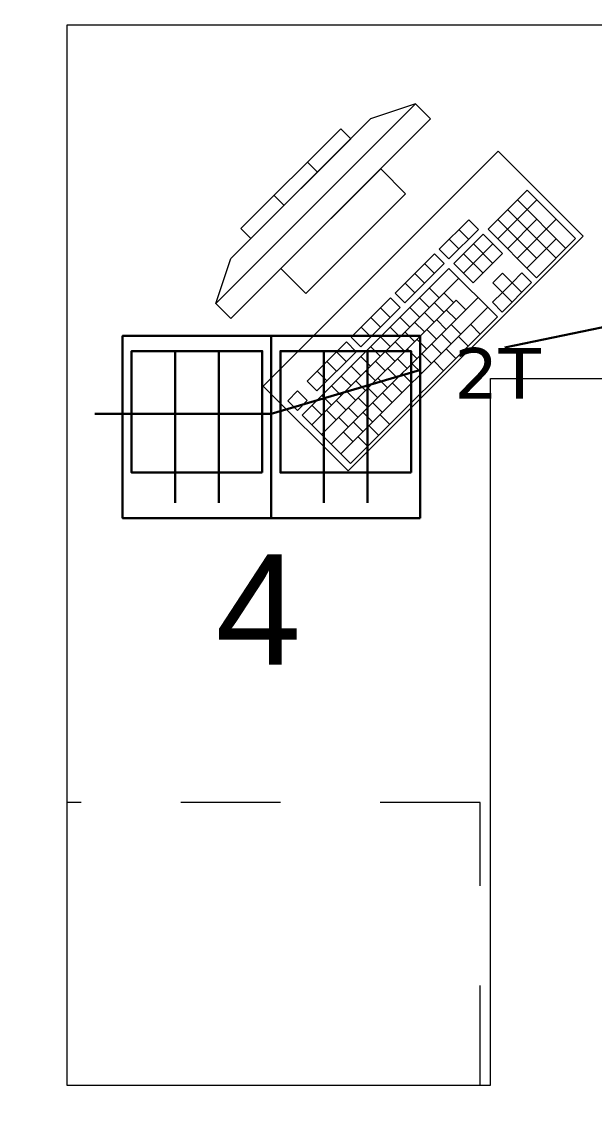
# Model space of a CAD drawing. Header units: inches. Extents: x -19 to 5698, y -728 to 92.
# Drawn here: x 138.338 to 139.148, y 37.851 to 39.395 of the extents above; entities that cross this region are included whole.
import ezdxf

# ---------------------------------------------------------------- set-up
doc = ezdxf.new("R2010")
doc.units = ezdxf.units.IN
doc.header["$MEASUREMENT"] = 0
doc.set_wipeout_variables(frame=1)
for name, pattern in [('HIDDEN', [0.375, 0.25, -0.125]), ('Rayas', [0.282222, 0.141111, -0.141111]), ('Wipeout_Contour', [1, 0, -1])]:
    doc.linetypes.add(name, pattern=pattern)
doc.layers.get('0').update_dxf_attribs({"color": 61})
doc.layers.add('00 conduct tomacorr', color=120, linetype='HIDDEN', lineweight=30)
doc.layers.add('00 IE LUZ EMERGENCIA', color=253, linetype='Continuous', lineweight=0)
doc.layers.add('Dibujo 2D - General', color=7, linetype='Continuous')
doc.layers.add('Interior - Mobiliario', color=7, linetype='Continuous')
doc.styles.add('Annotative', font='arial.ttf')

# ---------------------------------------------------------------- blocks, each defined once
blk = doc.blocks.new('CAJA POP UP 6 MODULOS')
at = {"layer": '00 conduct tomacorr', "linetype": 'Continuous'}
for p, q in [((-0.095, -0.165), (-0.095, -0.0151)), ((-0.052, -0.165), (-0.052, -0.0151)), ((0.052, -0.165), (0.052, -0.0151)), ((0.095, -0.165), (0.095, -0.0151)), ((0, -0.165), (0, -0.18))]:
    blk.add_line(p, q, dxfattribs=at)
for points in [[(-0.147, 0), (0.147, 0), (0.147, -0.18), (-0.147, -0.18)], [(0, 0), (0.147, 0), (0.147, -0.18), (0, -0.18)]]:
    blk.add_lwpolyline(points, close=True, dxfattribs=at)
for points in [[(-0.138, -0.045), (-0.009, -0.045), (-0.009, -0.165), (-0.138, -0.165), (-0.138, -0.045)], [(0.009, -0.045), (0.138, -0.045), (0.138, -0.165), (0.009, -0.165), (0.009, -0.045)]]:
    blk.add_lwpolyline(points, dxfattribs=at)
at = {"color": 1, "insert": (-0.1807, -0.168), "char_height": 0.05, "attachment_point": 1, "rotation": 180}
blk.add_mtext_dynamic_manual_height_columns('{\\fVerdana|b0|i0|c0|p34;2T}', width=0.000481, gutter_width=0.1561, heights=[0], dxfattribs=at)

msp = doc.modelspace()

# ---------------------------------------------------------------- wipeouts: each hides what was drawn before it
at = {"color": 254, "linetype": 'Wipeout_Contour', "lineweight": 0, "ltscale": 5123.845039}
msp.add_wipeout([(144.87, 35.2005), (144.87, 40.95), (136.0575, 40.95), (136.0575, 39.9), (144.07, 39.9), (144.07, 35.2005)], dxfattribs=at).dxf.layer = 'Dibujo 2D - General'

# ---------------------------------------------------------------- next in the draw order: linework, layer by layer
at = {"layer": '00 conduct tomacorr'}
msp.add_line((138.6907, 38.8403), (127.8997, 38.8403, 0.0003), dxfattribs=at)
msp.add_arc((139.8634, 35.4001), 3.6346, 34.418, 108.8231, dxfattribs=at)
at = {"layer": 'Interior - Mobiliario', "color": 175, "linetype": 'Continuous', "lineweight": 13}
for p, q in [((138.895, 39.2792), (138.6121, 38.9963)), ((138.895, 39.2792), (138.8313, 39.258)), ((138.9162, 39.258), (138.895, 39.2792)), ((138.6334, 38.9751), (138.9162, 39.258)), ((138.6334, 39.06), (138.8313, 39.258)), ((138.7889, 39.2438), (138.6475, 39.1024)), ((138.8031, 39.2297), (138.7889, 39.2438)), ((138.6616, 39.0883), (138.8031, 39.2297)), ((138.8455, 39.1873), (138.7041, 39.0458)), ((138.7559, 39.1825), (138.7418, 39.1967)), ((138.8808, 39.1519), (138.8455, 39.1873)), ((139.0529, 39.1569), (138.9976, 39.1015)), ((139.1215, 39.0883), (139.0529, 39.1569)), ((138.7088, 39.1354), (138.6946, 39.1495)), ((138.7394, 39.0105), (138.8808, 39.1519)), ((139.0113, 39.0878), (139.0667, 39.1431)), ((139.1077, 39.0744), (139.0391, 39.143)), ((139.0938, 39.0606), (139.0253, 39.1292)), ((138.9701, 39.1151), (138.9285, 39.0736)), ((138.9838, 39.1014), (138.9701, 39.1151)), ((139.0663, 39.0605), (139.0114, 39.1153)), ((139.025, 39.074), (139.0665, 39.1156)), ((139.0387, 39.0603), (139.0941, 39.1157)), ((138.6475, 39.1024), (138.6616, 39.0883)), ((138.9422, 39.0599), (138.9838, 39.1014)), ((138.9906, 39.0945), (138.9491, 39.053)), ((138.9699, 39.0876), (138.9562, 39.1013)), ((139.0181, 39.0671), (138.9906, 39.0945)), ((138.9976, 39.1015), (139.0661, 39.0329)), ((138.9561, 39.0737), (138.9424, 39.0874)), ((138.9628, 39.0393), (139.0043, 39.0808)), ((139.0042, 39.0533), (138.9768, 39.0807)), ((139.0524, 39.0466), (139.094, 39.0882)), ((139.0661, 39.0329), (139.1215, 39.0883)), ((138.9216, 39.0667), (138.8662, 39.0113)), ((138.9353, 39.0529), (138.9216, 39.0667)), ((138.9285, 39.0736), (138.9422, 39.0599)), ((138.9904, 39.0394), (138.9629, 39.0669)), ((138.9765, 39.0256), (139.0181, 39.0671)), ((138.6121, 38.9963), (138.6334, 39.06)), ((138.8799, 38.9976), (138.9353, 39.0529)), ((138.9215, 39.0391), (138.9078, 39.0528)), ((138.9491, 39.053), (138.9765, 39.0256)), ((138.7041, 39.0458), (138.7394, 39.0105)), ((138.9422, 39.0461), (138.7345, 38.8384)), ((138.7482, 38.8247), (138.9559, 39.0324)), ((138.9076, 39.0252), (138.8939, 39.039)), ((139.0107, 38.9775), (138.9422, 39.0461)), ((139.0179, 39.0396), (139.0041, 39.0257)), ((139.0316, 39.0258), (139.0179, 39.0396)), ((139.0455, 39.0397), (139.0316, 39.0258)), ((139.0592, 39.026), (139.0455, 39.0397)), ((138.8938, 39.0114), (138.8801, 39.0251)), ((138.9282, 39.0047), (138.9145, 39.0184)), ((139.0041, 39.0257), (139.0178, 39.012)), ((139.0177, 38.9844), (139.0592, 39.026)), ((139.0178, 39.012), (139.0316, 39.0258)), ((139.0454, 39.0121), (139.0316, 39.0258)), ((138.7619, 38.8109), (138.9523, 39.0013)), ((138.7756, 38.7972), (138.9833, 39.0049)), ((138.8593, 39.0043), (138.8039, 38.9489)), ((138.873, 38.9906), (138.8593, 39.0043)), ((138.8662, 39.0113), (138.8799, 38.9976)), ((138.9143, 38.9908), (138.9006, 39.0045)), ((138.9488, 38.9979), (138.9351, 39.0116)), ((138.966, 38.9876), (138.9523, 39.0013)), ((139.0178, 39.012), (139.0039, 38.9982)), ((139.0315, 38.9983), (139.0178, 39.012)), ((138.6121, 38.9963), (138.6334, 38.9751)), ((138.7893, 38.7835), (138.997, 38.9912)), ((138.8176, 38.9352), (138.873, 38.9906)), ((138.8591, 38.9768), (138.8454, 38.9905)), ((138.9005, 38.977), (138.8868, 38.9907)), ((138.935, 38.984), (138.9213, 38.9978)), ((138.9522, 38.9738), (138.9384, 38.9875)), ((139.0039, 38.9982), (139.0177, 38.9844)), ((138.803, 38.7698), (139.0107, 38.9775)), ((138.8453, 38.9629), (138.8316, 38.9766)), ((138.8866, 38.9631), (138.8729, 38.9768)), ((138.9211, 38.9702), (138.9074, 38.9839)), ((138.9383, 38.9599), (138.9246, 38.9737)), ((138.8315, 38.9491), (138.8177, 38.9628)), ((138.8728, 38.9493), (138.8591, 38.963)), ((138.8934, 38.9425), (138.8797, 38.9562)), ((138.9073, 38.9563), (138.8936, 38.9701)), ((138.9245, 38.9461), (138.9107, 38.9598)), ((138.9589, 38.9531), (138.9452, 38.9669)), ((138.9865, 38.9533), (138.9728, 38.967)), ((138.797, 38.942), (138.7416, 38.8866)), ((138.8107, 38.9283), (138.797, 38.942)), ((138.8039, 38.9489), (138.8176, 38.9352)), ((138.8589, 38.9354), (138.8452, 38.9492)), ((138.8796, 38.9286), (138.8659, 38.9424)), ((138.9106, 38.9322), (138.8969, 38.946)), ((138.9451, 38.9393), (138.9314, 38.953)), ((138.9692, 38.936), (138.9555, 38.9497)), ((138.7553, 38.8729), (138.8107, 38.9283)), ((138.7968, 38.9145), (138.7831, 38.9282)), ((138.8451, 38.9216), (138.8314, 38.9353)), ((138.8657, 38.9148), (138.852, 38.9285)), ((138.8968, 38.9184), (138.883, 38.9321)), ((138.9174, 38.9116), (138.9037, 38.9253)), ((138.9312, 38.9255), (138.9175, 38.9392)), ((138.9519, 38.9187), (138.9382, 38.9324)), ((138.783, 38.9006), (138.7693, 38.9143)), ((138.8313, 38.9077), (138.8175, 38.9215)), ((138.8519, 38.901), (138.8382, 38.9147)), ((138.8829, 38.9045), (138.8692, 38.9183)), ((138.9036, 38.8978), (138.8898, 38.9115)), ((138.9346, 38.9014), (138.9209, 38.9151)), ((138.7691, 38.8868), (138.7554, 38.9005)), ((138.8036, 38.88), (138.7898, 38.8938)), ((138.8174, 38.8939), (138.8037, 38.9076)), ((138.838, 38.8871), (138.8243, 38.9008)), ((138.8691, 38.8907), (138.8554, 38.9044)), ((138.8897, 38.8839), (138.876, 38.8976)), ((138.7416, 38.8866), (138.7553, 38.8729)), ((138.7897, 38.8662), (138.776, 38.8799)), ((138.8242, 38.8733), (138.8105, 38.887)), ((138.8552, 38.8769), (138.8415, 38.8906)), ((138.8759, 38.8701), (138.8621, 38.8838)), ((138.7277, 38.8728), (138.7139, 38.8589)), ((138.7414, 38.8591), (138.7277, 38.8728)), ((138.7759, 38.8524), (138.7622, 38.8661)), ((138.8103, 38.8594), (138.7966, 38.8731)), ((138.8275, 38.8492), (138.8138, 38.8629)), ((138.8414, 38.863), (138.8277, 38.8767)), ((138.862, 38.8562), (138.8483, 38.8699)), ((138.7139, 38.8589), (138.7276, 38.8452)), ((138.7276, 38.8452), (138.7414, 38.8591)), ((138.762, 38.8385), (138.7483, 38.8522)), ((138.7965, 38.8456), (138.7828, 38.8593)), ((138.8137, 38.8353), (138.8, 38.849)), ((138.8482, 38.8424), (138.8344, 38.8561)), ((138.7345, 38.8384), (138.803, 38.7698)), ((138.7827, 38.8317), (138.7689, 38.8454)), ((138.7998, 38.8215), (138.7861, 38.8352)), ((138.8343, 38.8285), (138.8206, 38.8422)), ((138.8584, 38.8252), (138.8447, 38.8389)), ((138.8205, 38.8147), (138.8068, 38.8284)), ((138.8428, 38.8096), (138.8291, 38.8233)), ((138.8066, 38.8008), (138.7929, 38.8145)), ((138.8273, 38.794), (138.8135, 38.8077))]:
    msp.add_line(p, q, dxfattribs=at)
at = {"layer": 'Interior - Mobiliario', "color": 175, "linetype": 'Rayas', "lineweight": 13}
for p, q in [((138.9861, 38.2903), (138.4011, 38.2903)), ((138.9861, 37.8903), (138.9861, 38.2903))]:
    msp.add_line(p, q, dxfattribs=at)
at = {"layer": 'Interior - Mobiliario', "color": 175, "linetype": 'Continuous', "lineweight": 13, "flags": 128}
for points in [[(138.4011, 39.3903), (138.4011, 37.8903), (139.0011, 37.8903), (139.0011, 38.8903), (139.7011, 38.8903), (139.7011, 39.3903)], [(138.6793, 38.8797), (138.7995, 38.7595), (139.1319, 39.0918), (139.0117, 39.212)]]:
    msp.add_lwpolyline(points, close=True, dxfattribs=at)

# ---------------------------------------------------------------- next in the draw order: block references
at = {"layer": '00 conduct tomacorr', "xscale": 1.432830642179531, "yscale": 1.432830642179531, "zscale": 1.432830642179531, "rotation": 180}
msp.add_blockref('CAJA POP UP 6 MODULOS', (138.6907, 38.6928), dxfattribs=at)

# ---------------------------------------------------------------- next in the draw order: texts
at = {"layer": '00 IE LUZ EMERGENCIA', "style": 'Annotative'}
msp.add_attdef('4', (138.6117, 38.4854), '', height=0.1562, dxfattribs=at)

doc.saveas('drawing.dxf')
